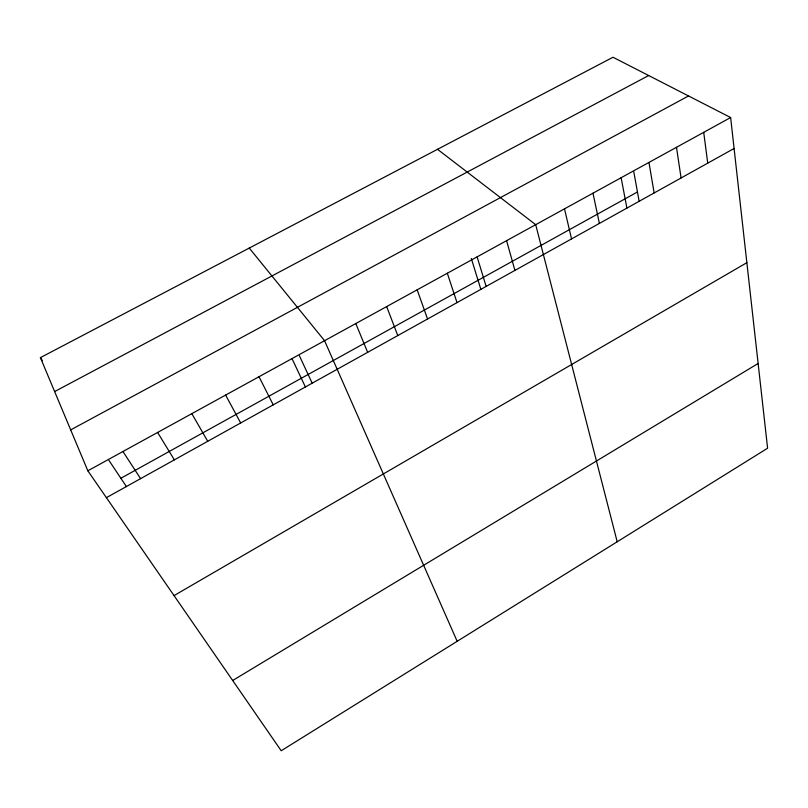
<?xml version="1.0" encoding="UTF-8"?>
<svg xmlns="http://www.w3.org/2000/svg" width="808" height="808" viewBox="0 0 808 808"><rect width="100%" height="100%" fill="white"/><g stroke="black" fill="none" stroke-linecap="round" stroke-linejoin="round"><path stroke-width="1.21" d="M232.674 680.498L758.126 363.479M174.043 595.607L746.865 262.671M120.867 478.275L637.451 191.971M106.393 497.667L734.098 148.48M87.84 470.801L730.634 117.544L767.6 448.228L281.204 750.753L87.84 470.801L40.4 357.631L613.009 57.247L730.634 117.544M70.69 429.886L688.527 95.96M54.631 391.567L648.673 75.528M437.512 149.308L535.704 224.674L617.201 541.764M249.248 248.066L324.564 340.703L457.176 641.31M40.4 357.631L42.46 360.711M108.969 460.439L126.462 486.658M122.947 451.51L140.582 478.639M157.611 432.462L174.356 459.853M191.839 413.646L207.717 441.289M225.634 395.072L240.673 422.958M259.025 376.73L273.225 404.848M291.991 358.601L305.394 386.961M299.394 355.742L312.241 383.315M355.793 323.543L367.65 352.328M386.658 306.586L397.778 335.562M417.16 289.82L427.563 318.998M447.319 273.245L457.015 302.616M471.306 258.469L480.901 289.486M477.114 256.863L486.133 286.416M506.576 240.673L514.918 270.397M564.499 208.848L571.539 238.905M592.971 193.203L599.385 223.412M621.12 177.73L626.917 208.1M633.815 171.892L639.168 201.434M648.955 162.428L654.147 192.95M676.488 147.298L681.083 177.962M703.707 132.34L707.737 163.145"/></g></svg>
